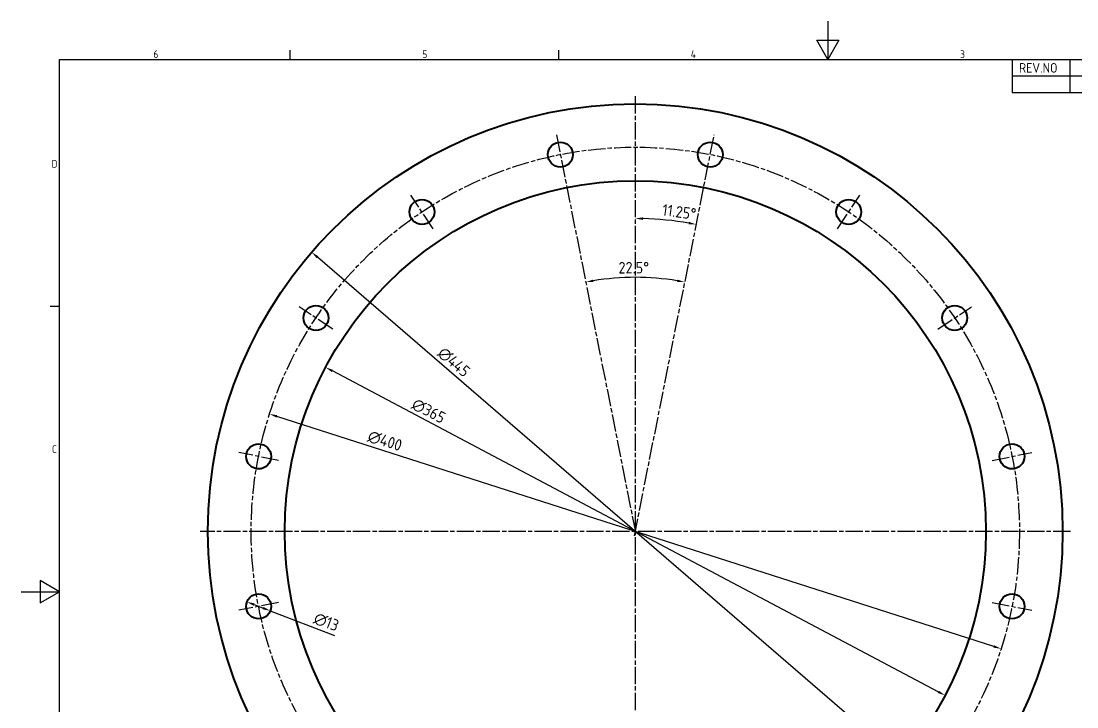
# Model space of a CAD drawing. Header units: millimetres. Extents: x 0 to 840, y 0 to 594.
# Drawn here: x 0 to 550, y 237 to 594 of the extents above; entities that cross this region are included whole.
import ezdxf

# ---------------------------------------------------------------- set-up
doc = ezdxf.new("R2010")
doc.units = ezdxf.units.MM
doc.header["$LTSCALE"] = 2
doc.linetypes.add('CHAIN', pattern=[0.35429999999999995, 0.2362, -0.0295, 0.0591, -0.0295])
doc.layers.get('0').update_dxf_attribs({"color": 3, "lineweight": 25})
for name, color, linetype, lineweight in [('가시적인 것(ISO)', 3, 'Continuous', 40), ('경계(ISO)', 7, 'Continuous', 25), ('기호(ISO)', 5, 'Continuous', 25), ('중심 표식(ISO)', 1, 'Continuous', 25), ('중심선(ISO)', 1, 'Continuous', 25), ('치수(ISO)', 2, 'Continuous', 25)]:
    doc.layers.add(name, color=color, linetype=linetype, lineweight=lineweight)
doc.styles.add('ISO Proportiona M2B', font='isocp.shx')
doc.styles.add('문자 텍스트_PSTEK_POSCO', font='isocp.shx')
doc.styles.add('치수 텍스트_PSTEK_POSCO', font='isocp.shx')
doc.dimstyles.new('치수_PSTEK_POSCO', dxfattribs={"dimscale": 2, "dimtxt": 3, "dimasz": 2, "dimexe": 2, "dimexo": 2.5, "dimgap": 1, "dimtad": 1, "dimrnd": 1e-08, "dimdsep": 46, "dimtxsty": '치수 텍스트_PSTEK_POSCO', "dimcen": 0.09, "dimdle": 10, "dimclrd": 7, "dimclre": 7, "dimclrt": 2, "dimadec": 1, "dimazin": 2, "dimtfac": 1, "dimtmove": 0, "dimatfit": 3, "dimfxl": 0, "dimtolj": 1, "dimlwd": -1, "dimlwe": -1, "dimarcsym": 0})

# ---------------------------------------------------------------- blocks, each defined once
blk = doc.blocks.new('경계 Default Border')
at = {"layer": '경계(ISO)'}
for p, q in [((70, 287.0000076293945), (70, 289.4000053405762)), ((140, 287.0000076293945), (140, 289.4000053405762)), ((10, 222.7499961853027), (7.599999904632568, 222.7499961853027))]:
    blk.add_line(p, q, dxfattribs=at)
at = {"layer": '경계(ISO)', "flags": 128}
for points in [[(210, 297.0000076293945), (210, 287.0000076293945), (207.1132469177246, 292.0000076293945), (212.8867530822754, 292.0000076293945), (210, 287.0000076293945)], [(10, 10), (10, 287.0000076293945), (410, 287.0000076293945), (410, 10), (10, 10)], [(0, 148.5000038146973), (10, 148.5000038146973), (5, 151.3867473602295), (5, 145.6132507324219), (10, 148.5000038146973)]]:
    blk.add_lwpolyline(points, dxfattribs=at)
at = {"layer": '경계(ISO)', "color": 2, "char_height": 2.000000029802322, "attachment_point": 7, "style": '문자 텍스트_PSTEK_POSCO'}
for s, insert in [('6', (34.42969299337596, 287.3809296778403)), ('5', (104.429692993376, 287.3809296778403)), ('4', (174.3156467487881, 287.4)), ('3', (244.4456930345745, 287.3809296778403)), ('D', (7.918846742126641, 258.8559296629392)), ('C', (8.029692978474793, 184.6059296629392))]:
    blk.add_mtext(s, dxfattribs=dict(at, insert=insert))
blk = doc.blocks.new('*D21')
at = {"layer": 'Defpoints', "color": 0, "transparency": 16777216}
for p in [(278.7285371102387, 534.8326401343019), (328.445800437189, 460.3622867794703), (320.7705015047143, 333.2812650114385), (319.7950498946336, 328.3773386094224)]:
    blk.add_point(p, dxfattribs=at)
at = {"layer": '치수(ISO)', "color": 7, "transparency": 16777216}
blk.add_arc((319.7950498946336, 328.3773386094224), 132.2681444203394, 80.482781943112, 99.51721805688759, dxfattribs=at)
for points in [[(298.0454658060457, 458.1691900529606), (297.8051487910309, 459.4806874834087), (293.9908150071938, 458.1039877231401)], [(341.7849509982373, 459.4806874834085), (341.5446339832224, 458.1691900529604), (345.5992847820743, 458.1039877231398)]]:
    blk.add_solid(points, dxfattribs=at)
at = {"layer": '치수(ISO)', "color": 2, "transparency": 16777216, "insert": (311.0200006778159, 465.6090916746027), "char_height": 6, "attachment_point": 4, "rotation": 0.25000000000003536, "style": '치수 텍스트_PSTEK_POSCO'}
blk.add_mtext('\\A1;22.5°', dxfattribs=at)
blk = doc.blocks.new('*D22')
at = {"layer": 'Defpoints', "color": 0, "transparency": 16777216}
for p in [(319.7950498946335, 554.8773386094219), (330.4475558044243, 490.9031718846543), (320.7705015047142, 333.2812650114379), (319.7950498946336, 328.3773386094218)]:
    blk.add_point(p, dxfattribs=at)
at = {"layer": '치수(ISO)', "color": 7, "transparency": 16777216}
blk.add_arc((319.7950498946336, 328.3773386094218), 162.8745602111232, 80.15714963495223, 88.59285036504778, dxfattribs=at)
for points in [[(323.786562057508, 490.5361648629398), (323.802934575495, 491.869397670229), (319.7950498946336, 491.2518988205451)], [(347.7598940433438, 489.5098431120699), (347.515851150292, 488.1990338795235), (351.5703002944568, 488.1223098166412)]]:
    blk.add_solid(points, dxfattribs=at)
at = {"layer": '치수(ISO)', "color": 2, "transparency": 16777216, "insert": (333.9335039857826, 495.8979951249062), "char_height": 6, "attachment_point": 4, "rotation": 352.10700623292854, "style": '치수 텍스트_PSTEK_POSCO'}
blk.add_mtext('\\A1;11.25°', dxfattribs=at)
blk = doc.blocks.new('*D23')
at = {"layer": 'Defpoints', "color": 0, "transparency": 16777216}
for p in [(158.5128040742566, 413.7839377873278), (481.0772957150108, 242.9707394315161)]:
    blk.add_point(p, dxfattribs=at)
at = {"layer": '치수(ISO)', "color": 7, "transparency": 16777216}
blk.add_line((477.5423423819614, 244.8426648929497), (162.0477574073059, 411.9120123258942), dxfattribs=at)
for points in [[(162.3597449842115, 412.5011712147358), (161.7357698304003, 411.3228534370526), (158.5128040742566, 413.7839377873278)], [(477.854329958867, 245.4318237817913), (477.2303548050558, 244.2535060041081), (481.0772957150108, 242.9707394315161)]]:
    blk.add_solid(points, dxfattribs=at)
at = {"layer": '치수(ISO)', "color": 2, "transparency": 16777216, "insert": (204.1341989307614, 395.2830285938282), "char_height": 6, "attachment_point": 4, "rotation": 332.09665781758406, "style": '치수 텍스트_PSTEK_POSCO'}
blk.add_mtext('\\A1;∅365', dxfattribs=at)
blk = doc.blocks.new('*D24')
at = {"layer": 'Defpoints', "color": 0, "transparency": 16777216}
for p in [(129.3530284254203, 389.4660974666747), (510.2370713638471, 267.2885797521706)]:
    blk.add_point(p, dxfattribs=at)
at = {"layer": '치수(ISO)', "color": 7, "transparency": 16777216}
blk.add_line((506.4282309344629, 268.5103549293156), (133.1618688548046, 388.2443222895295), dxfattribs=at)
for points in [[(133.3654980509955, 388.8791290277604), (132.9582396586138, 387.6095155512989), (129.3530284254203, 389.4660974666747)], [(506.6318601306537, 269.1451616675463), (506.224601738272, 267.8755481910849), (510.2370713638471, 267.2885797521706)]]:
    blk.add_solid(points, dxfattribs=at)
at = {"layer": '치수(ISO)', "color": 2, "transparency": 16777216, "insert": (180.8348710078766, 378.2030272130677), "char_height": 6, "attachment_point": 4, "rotation": 342.21513438144956, "style": '치수 텍스트_PSTEK_POSCO'}
blk.add_mtext('\\A1;∅400', dxfattribs=at)
blk = doc.blocks.new('*D25')
at = {"layer": 'Defpoints', "color": 0, "transparency": 16777216}
for p in [(151.2988797169946, 473.6883520786979), (488.2912200722723, 183.0663251401454)]:
    blk.add_point(p, dxfattribs=at)
at = {"layer": '치수(ISO)', "color": 7, "transparency": 16777216}
blk.add_line((485.2620754398653, 185.6786579665593), (154.3280243494015, 471.0760192522839), dxfattribs=at)
for points in [[(154.7634131538039, 471.5808766910185), (153.8926355449992, 470.5711618135495), (151.2988797169946, 473.6883520786979)], [(485.6974642442676, 186.1835154052939), (484.826686635463, 185.1738005278248), (488.2912200722723, 183.0663251401454)]]:
    blk.add_solid(points, dxfattribs=at)
at = {"layer": '치수(ISO)', "color": 2, "transparency": 16777216, "insert": (218.2766228090943, 422.5293036593184), "char_height": 6, "attachment_point": 4, "rotation": 319.22553217431005, "style": '치수 텍스트_PSTEK_POSCO'}
blk.add_mtext('\\A1;∅445', dxfattribs=at)
blk = doc.blocks.new('*D27')
at = {"layer": 'Defpoints', "color": 0, "transparency": 16777216}
for p in [(117.5688843052835, 291.6864849339474), (129.7071033226913, 287.032063478445)]:
    blk.add_point(p, dxfattribs=at)
at = {"layer": '치수(ISO)', "color": 7, "transparency": 16777216}
for p, q in [((121.3037209260244, 290.2543552553313), (125.9722667019504, 288.4641931570612)), ((129.7071033226913, 287.032063478445), (163.2178238547407, 274.1823186839219))]:
    blk.add_line(p, q, dxfattribs=at)
for points in [[(121.5424092057937, 290.8768280254548), (121.065032646255, 289.6318824852078), (117.5688843052835, 291.6864849339474)], [(126.2109549817198, 289.0866659271846), (125.7335784221811, 287.8417203869377), (129.7071033226913, 287.032063478445)]]:
    blk.add_solid(points, dxfattribs=at)
at = {"layer": '치수(ISO)', "color": 2, "transparency": 16777216, "insert": (152.8244557694064, 283.5226605618136), "char_height": 6, "attachment_point": 4, "rotation": 339.0205907499853, "style": '치수 텍스트_PSTEK_POSCO'}
blk.add_mtext('\\A1;∅13', dxfattribs=at)

msp = doc.modelspace()

# ---------------------------------------------------------------- linework, layer by layer
at = {"layer": '가시적인 것(ISO)'}
for centre, radius in [((319.7950498946336, 328.3773386094218), 222.5), ((280.776985491408, 524.534394690068), 6.5), ((358.8131142978593, 524.534394690068), 6.5), ((319.7950498946336, 328.3773386094218), 182.5), ((208.6810032907131, 494.6712610699309), 6.5), ((430.909096498554, 494.6712610699308), 6.5), ((153.5011274341245, 439.4913852133424), 6.5), ((486.0889723551427, 439.4913852133422), 6.5), ((123.6379938139875, 367.3954030126475), 6.5), ((515.9521059752797, 367.3954030126474), 6.5), ((123.6379938139874, 289.3592742061962), 6.5), ((515.9521059752797, 289.3592742061961), 6.5)]:
    msp.add_circle(centre, radius, dxfattribs=at)
at = {"layer": '기호(ISO)'}
for p, q in [((516, 574.0000152587891), (820, 574.0000152587891)), ((516, 574.0000152587891), (516, 565.440015258789)), ((546, 574.0000152587891), (546, 565.440015258789)), ((516, 565.440015258789), (820, 565.440015258789)), ((516, 565.440015258789), (516, 556.8800152587891)), ((546, 565.440015258789), (546, 556.8800152587891)), ((516, 556.8800152587891), (820, 556.8800152587891))]:
    msp.add_line(p, q, dxfattribs=at)
at = {"layer": '중심 표식(ISO)', "linetype": 'CHAIN', "ltscale": 19.05165100097656}
for p, q in [((319.7950498946336, 554.8773386094218), (319.7950498946336, 101.8773386094218)), ((278.7285371102387, 534.8326401343019), (320.1517964019532, 326.5838528044969)), ((319.3387563757335, 326.0833961818543), (360.8615626790287, 534.8326401343019)), ((214.514490737419, 485.9408301407542), (202.8475158440073, 503.4016919991076)), ((425.0756090518482, 485.9408301407541), (436.7425839452599, 503.4016919991075)), ((162.2315583633012, 433.6578977666366), (144.7706965049478, 445.3248726600481)), ((477.3585414259659, 433.6578977666364), (494.8194032843195, 445.324872660048)), ((133.9362392582214, 365.3469546314782), (113.3397483697535, 369.4438513938169)), ((505.6538605310458, 365.3469546314781), (526.2503514195135, 369.4438513938167)), ((546.2950498946336, 328.3773386094218), (93.29504989463359, 328.3773386094218)), ((133.9362392582213, 291.4077225873656), (113.3397483697535, 287.3108258250268)), ((505.6538605310458, 291.4077225873654), (526.2503514195135, 287.3108258250267))]:
    msp.add_line(p, q, dxfattribs=at)
at = {"layer": '중심선(ISO)', "linetype": 'CHAIN', "ltscale": 19.05165100097656}
msp.add_circle((319.7950498946336, 328.3773386094224), 199.9999999999995, dxfattribs=at)

# ---------------------------------------------------------------- block references
at = {"xscale": 2, "yscale": 2, "zscale": 2}
msp.add_blockref('경계 Default Border', (0, 0), dxfattribs=at)

# ---------------------------------------------------------------- texts
at = {"layer": '기호(ISO)', "color": 2, "insert": (519.5742327364616, 567.1663801006787), "char_height": 5, "attachment_point": 7, "style": 'ISO Proportiona M2B'}
msp.add_mtext('REV.NO', dxfattribs=at)

# ---------------------------------------------------------------- dimensions: what is measured, and where the dimension line sits
at = {"layer": '치수(ISO)', "color": 7}
for base, center, p1, p2, override, picture, middle in [((330.4475558044243, 490.9031718846543), (319.7950498946336, 328.3773386094218), (320.7705015047142, 333.2812650114379), (319.7950498946336, 554.8773386094218), {"dimse1": 1, "dimse2": 1, "dimadec": 2, "dimtp": 0, "dimtm": -0, "dimtdec": 2}, '*D22', (342.1615421360201, 489.708868041157)), ((328.445800437189, 460.3622867794703), (319.7950498946336, 328.3773386094225), (320.7705015047143, 333.2812650114386), (278.7285371102387, 534.8326401343019), {"dimse1": 1, "dimse2": 1, "dimadec": 1, "dimtp": 0, "dimtm": -0, "dimtdec": 2}, '*D21', (319.217923072008, 460.6442239323571))]:
    dim = msp.add_angular_dim_3p(base=base, center=center, p1=p1, p2=p2, dimstyle='치수_PSTEK_POSCO', override=override, dxfattribs=at)
    dim.commit()
    dim.dimension.update_dxf_attribs({"geometry": picture, "text_midpoint": middle, "dimtype": 165})
for p1, p2, override, picture, middle in [((488.2912200722723, 183.0663251401454), (151.2988797169946, 473.6883520786979), {"dimdec": 2, "dimlfac": 1, "dimtp": 0, "dimtm": -0, "dimtdec": 2, "dimatfit": 2}, '*D25', (221.693699810747, 412.9798941948993)), ((481.0772957150108, 242.9707394315161), (158.5128040742566, 413.7839377873278), {"dimdec": 2, "dimlfac": 0.9999999999999997, "dimtp": 0, "dimtm": -0, "dimtdec": 2, "dimatfit": 2}, '*D23', (209.0623895243623, 387.0155345995727)), ((510.2370713638471, 267.2885797521706), (129.3530284254203, 389.4660974666747), {"dimdec": 2, "dimlfac": 0.9999999999999993, "dimtp": 0, "dimtm": -0, "dimtdec": 2, "dimatfit": 2}, '*D24', (187.3084662533664, 370.8755272835589)), ((117.5688843052835, 291.6864849339474), (129.7071033226913, 287.032063478445), {"dimdec": 2, "dimlfac": 0.9999999999999989, "dimtp": 0, "dimtm": -0, "dimtdec": 2, "dimatfit": 2}, '*D27', (156.1923496077533, 276.8762491545588))]:
    dim = msp.add_diameter_dim_2p(p1=p1, p2=p2, dimstyle='치수_PSTEK_POSCO', override=override, dxfattribs=at)
    dim.commit()
    dim.dimension.update_dxf_attribs({"geometry": picture, "text_midpoint": middle, "dimtype": 163})

doc.saveas('drawing.dxf')
